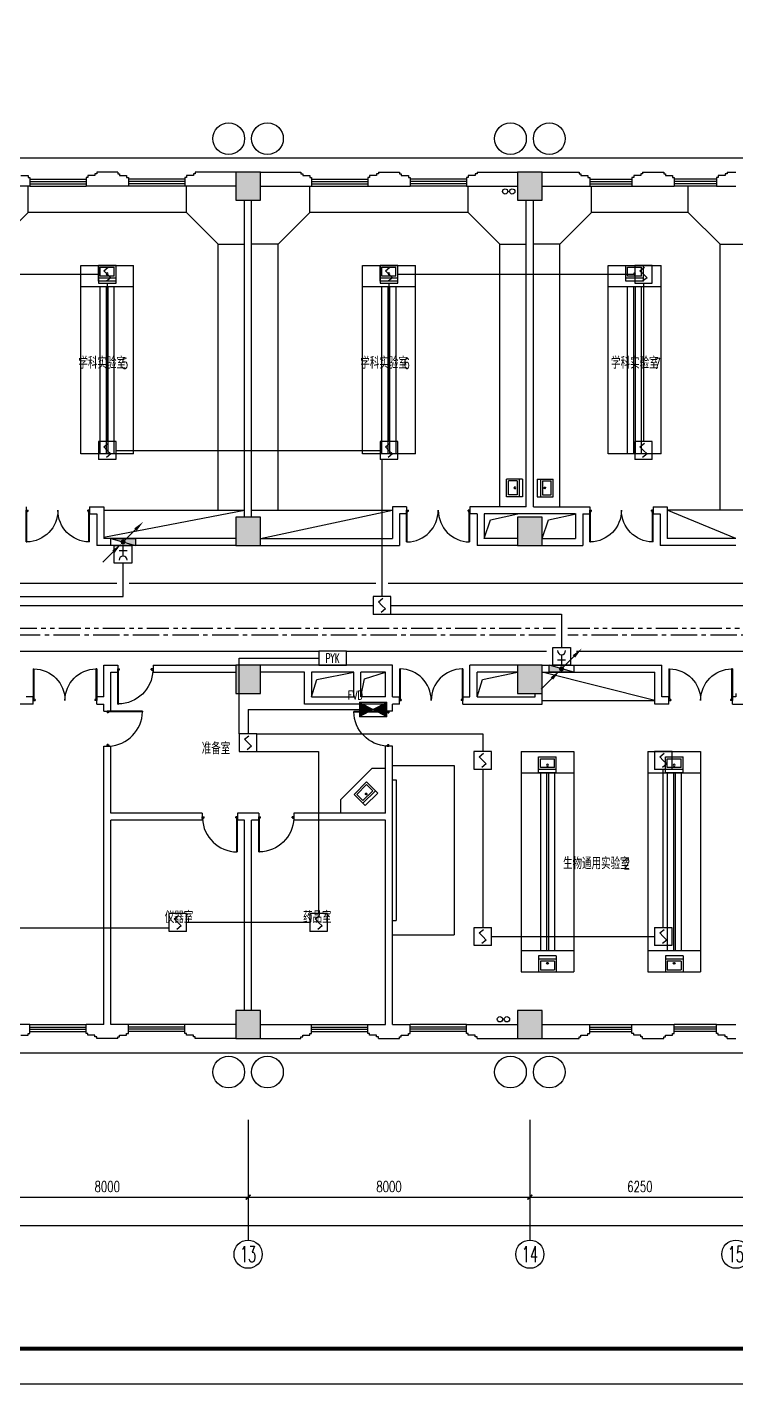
# Model space of a CAD drawing. Extents: x 190999 to 918899, y -200814 to 215286.
# Drawn here: x 381437 to 401562, y 71786 to 110301 of the extents above; entities that cross this region are included whole.
import ezdxf
from ezdxf.enums import TextEntityAlignment as Align

# ---------------------------------------------------------------- set-up
doc = ezdxf.new("R2010")
doc.units = 0
doc.header["$LTSCALE"] = 1000
doc.header["$MEASUREMENT"] = 0
doc.linetypes.add('CENTER2', pattern=[1.125, 0.75, -0.125, 0.125, -0.125])
doc.linetypes.add('PHANTOM2', pattern=[1.25, 0.625, -0.125, 0.125, -0.125, 0.125, -0.125])
doc.layers.get('Defpoints').update_dxf_attribs({"color": 1})
for name, color, linetype in [('00-EQUIP', 3, 'Continuous'), ('00-LWIRE', 4, 'Continuous'), ('00-WIRE-4', 6, 'Continuous'), ('A-墙线', 2, 'Continuous'), ('A-外包装修', 250, 'Continuous'), ('A-外窗', 145, 'Continuous'), ('A-家具', 250, 'Continuous'), ('A-门', 167, 'Continuous'), ('AXIS', 3, 'Continuous'), ('AXIS_TEXT', 7, 'Continuous'), ('COLUMN', 2, 'Continuous'), ('EQUIP_消火栓', 1, 'Continuous'), ('PUB_HATCH', 250, 'Continuous'), ('图框', 189, 'Continuous'), ('房间名称', 7, 'Continuous'), ('暖通-风-说明', 3, 'Continuous'), ('洞口线', 165, 'Continuous'), ('雨水管', 151, 'Continuous')]:
    doc.layers.add(name, color=color, linetype=linetype)
doc.styles.add('_COMPLEX', font='COMPLEX.shx', dxfattribs={"width": 0.5})
doc.styles.add('_TCH_AXIS', font='COMPLEX', dxfattribs={"bigfont": 'GBCBIG'})
doc.styles.add('_TCH_DIM', font='SIMPLEX', dxfattribs={"bigfont": 'GBCBIG'})
doc.styles.add('COMPLEX', font='COMPLEX')
doc.styles.add('DIM_FONT', font='SIMPLEX', dxfattribs={"width": 0.7, "bigfont": 'GBCBIG'})
doc.styles.add('HZ-ZGBZ', font='romanc.shx', dxfattribs={"width": 0.65})
doc.styles.get("Standard").update_dxf_attribs({"font": 'simhei.ttf'})
doc.styles.add('XXK', font='romans.shx', dxfattribs={"width": 0.75, "bigfont": 'hzf.shx'})
doc.styles.add('zz-1', font='arial.ttf', dxfattribs={"width": 0.8})
doc.linetypes.add('4INE', pattern='A,1,-0.15,["4",XXK,S=0.3,R=0,X=-0.1,Y=-0.1],-0.25', length=1.4)
doc.linetypes.add('BIG-DLINE', pattern='A,1,-0.15,["D",XXK,S=0.2,R=0,X=-0.1,Y=-0.09],-0.2', length=1.35)
doc.dimstyles.new('DIMN', dxfattribs={"dimtxt": 300, "dimasz": 100, "dimexe": 250, "dimexo": 300, "dimgap": 150, "dimtad": 1, "dimdec": 0, "dimzin": 0, "dimdsep": 46, "dimtxsty": 'DIM_FONT', "dimblk": 'ARCHTICK', "dimcen": 0.09, "dimclrt": 7, "dimazin": 2, "dimtfac": 1, "dimtdec": 0, "dimtix": 1, "dimtmove": 2, "dimatfit": 3, "dimfxl": 0, "dimtolj": 1, "dimtzin": 0, "dimarcsym": 0})

# ---------------------------------------------------------------- blocks, each defined once
blk = doc.blocks.new('TJAD_TK_A0')
at = {"layer": '图框'}
blk.add_line((973, -441.7), (2162, -441.7), dxfattribs=at)
at = {"layer": '图框', "const_width": 1.2}
blk.add_lwpolyline([(2152, -431.7), (2152, 389.3), (998, 389.3), (998, -431.7)], close=True, dxfattribs=at)
blk = doc.blocks.new('m1000')
at = {"layer": 'A-墙线'}
for p, q in [((0, 0), (0, 200)), ((1000, 0), (1000, 200))]:
    blk.add_line(p, q, dxfattribs=at)
at = {"layer": 'A-门'}
for p, q in [((0, 1100), (0, 100)), ((0, 1100), (20, 1100)), ((20, 1100), (20, 150)), ((0, 150), (30, 150)), ((0, 100), (50, 100)), ((30, 150), (30, 130)), ((30, 130), (50, 130)), ((50, 130), (50, 100)), ((950, 130), (950, 100)), ((970, 130), (950, 130)), ((1000, 100), (950, 100)), ((970, 150), (970, 130)), ((1000, 150), (970, 150)), ((1000, 150), (1000, 100))]:
    blk.add_line(p, q, dxfattribs=at)
blk.add_arc((0, 100), 1000, 2.866, 88.854, dxfattribs=at)
blk = doc.blocks.new('m1800')
at = {"layer": 'A-墙线'}
for p, q in [((-900, -100), (-900, 100)), ((900, -100), (900, 100))]:
    blk.add_line(p, q, dxfattribs=at)
at = {"layer": 'A-门'}
for p, q in [((-900, 900), (-900, 0)), ((-900, 900), (-880, 900)), ((-880, 900), (-880, 50)), ((880, 900), (880, 50)), ((900, 900), (880, 900)), ((900, 900), (900, 0)), ((-900, 50), (-870, 50)), ((-900, 0), (-850, 0)), ((-870, 50), (-870, 30)), ((-870, 30), (-850, 30)), ((-850, 30), (-850, 0)), ((850, 30), (850, 0)), ((870, 30), (850, 30)), ((900, 0), (850, 0)), ((870, 50), (870, 30)), ((900, 50), (870, 50))]:
    blk.add_line(p, q, dxfattribs=at)
for centre, start, end in [((-900, 0), 0, 88.7267), ((900, 0), 91.2733, 180)]:
    blk.add_arc(centre, 900, start, end, dxfattribs=at)
blk = doc.blocks.new('$TwtSys$00000434')
for p, q in [((-0.5, 0.5), (-0.5, -0.5)), ((-0.5, -0.5), (0.5, 0.5)), ((0.5, 0.5), (-0.5, 0.5)), ((0.5, -0.5), (0.5, 0.5)), ((-0.5, -0.5), (0.5, -0.5))]:
    blk.add_line(p, q)
blk.add_solid([(0.5, -0.5), (0.5, 0.5), (-0.5, -0.5)])
blk = doc.blocks.new('_ArchTick')
at = {"const_width": 0.5}
blk.add_lwpolyline([(-0.7, -0.7), (0.7, 0.7)], dxfattribs=at)
blk = doc.blocks.new('*D71')
at = {"layer": 'AXIS', "color": 0, "lineweight": -2}
for p, q in [((379712, 78486), (379712, 76836)), ((387712, 78486), (387712, 76836)), ((379712, 77086), (387712, 77086))]:
    blk.add_line(p, q, dxfattribs=at)
at = {"layer": 'Defpoints', "color": 0}
for p in [(379712, 78786), (387712, 78786), (387712, 77086)]:
    blk.add_point(p, dxfattribs=at)
at = {"layer": 'AXIS', "color": 0, "lineweight": -2, "xscale": 100, "yscale": 100, "zscale": 100, "rotation": 180}
blk.add_blockref('_ArchTick', (379712, 77086), dxfattribs=at)
at = {"layer": 'AXIS', "color": 0, "lineweight": -2, "xscale": 100, "yscale": 100, "zscale": 100}
blk.add_blockref('_ArchTick', (387712, 77086), dxfattribs=at)
at = {"layer": 'AXIS', "color": 7, "insert": (383712, 77386), "char_height": 300, "attachment_point": 5, "style": 'DIM_FONT'}
blk.add_mtext('\\A1;8000', dxfattribs=at)
blk = doc.blocks.new('*D72')
at = {"layer": 'AXIS', "color": 0, "lineweight": -2}
for p, q in [((387712, 78486), (387712, 76836)), ((395712, 78486), (395712, 76836)), ((387712, 77086), (395712, 77086))]:
    blk.add_line(p, q, dxfattribs=at)
at = {"layer": 'Defpoints', "color": 0}
for p in [(387712, 78786), (395712, 78786), (395712, 77086)]:
    blk.add_point(p, dxfattribs=at)
at = {"layer": 'AXIS', "color": 0, "lineweight": -2, "xscale": 100, "yscale": 100, "zscale": 100, "rotation": 180}
blk.add_blockref('_ArchTick', (387712, 77086), dxfattribs=at)
at = {"layer": 'AXIS', "color": 0, "lineweight": -2, "xscale": 100, "yscale": 100, "zscale": 100}
blk.add_blockref('_ArchTick', (395712, 77086), dxfattribs=at)
at = {"layer": 'AXIS', "color": 7, "insert": (391712, 77386), "char_height": 300, "attachment_point": 5, "style": 'DIM_FONT'}
blk.add_mtext('\\A1;8000', dxfattribs=at)
blk = doc.blocks.new('*D73')
at = {"layer": 'AXIS', "color": 0, "lineweight": -2}
for p, q in [((395712, 78486), (395712, 76836)), ((401962, 78486), (401962, 76836)), ((395712, 77086), (401962, 77086))]:
    blk.add_line(p, q, dxfattribs=at)
at = {"layer": 'Defpoints', "color": 0}
for p in [(395712, 78786), (401962, 78786), (401962, 77086)]:
    blk.add_point(p, dxfattribs=at)
at = {"layer": 'AXIS', "color": 0, "lineweight": -2, "xscale": 100, "yscale": 100, "zscale": 100, "rotation": 180}
blk.add_blockref('_ArchTick', (395712, 77086), dxfattribs=at)
at = {"layer": 'AXIS', "color": 0, "lineweight": -2, "xscale": 100, "yscale": 100, "zscale": 100}
blk.add_blockref('_ArchTick', (401962, 77086), dxfattribs=at)
at = {"layer": 'AXIS', "color": 7, "insert": (398837, 77386), "char_height": 300, "attachment_point": 5, "style": 'DIM_FONT'}
blk.add_mtext('\\A1;6250', dxfattribs=at)
blk = doc.blocks.new('*D75')
at = {"layer": 'AXIS', "color": 0, "lineweight": -2}
for p, q in [((329412, 78486), (329412, 76036)), ((402712, 78486), (402712, 76036)), ((329412, 76286), (402712, 76286))]:
    blk.add_line(p, q, dxfattribs=at)
at = {"layer": 'Defpoints', "color": 0}
for p in [(329412, 78786), (402712, 78786), (402712, 76286)]:
    blk.add_point(p, dxfattribs=at)
at = {"layer": 'AXIS', "color": 0, "lineweight": -2, "xscale": 100, "yscale": 100, "zscale": 100, "rotation": 180}
blk.add_blockref('_ArchTick', (329412, 76286), dxfattribs=at)
at = {"layer": 'AXIS', "color": 0, "lineweight": -2, "xscale": 100, "yscale": 100, "zscale": 100}
blk.add_blockref('_ArchTick', (402712, 76286), dxfattribs=at)
at = {"layer": 'AXIS', "color": 7, "insert": (366062, 76586), "char_height": 300, "attachment_point": 5, "style": 'DIM_FONT'}
blk.add_mtext('\\A1;73300', dxfattribs=at)
blk = doc.blocks.new('_AXISO')
blk.add_circle((0, 0), 0.5)
at = {"layer": 'AXIS_TEXT', "style": 'COMPLEX', "width": 1.041667}
blk.add_attdef('A', text='', height=0.56, dxfattribs=at).set_placement((-0.25, -0.28), (0.25, -0.28), align=Align.FIT)
blk = doc.blocks.new('$plan$00001609')
at = {"linetype": 'Continuous'}
for p, q in [((0, -251), (0, 251)), ((0, 251), (450, 251)), ((93, -251), (93, 251)), ((146, -199), (146, 199)), ((146, 199), (397, 199)), ((397, 199), (397, -199)), ((450, 251), (450, -251)), ((0, -251), (450, -251)), ((146, -199), (397, -199))]:
    blk.add_line(p, q, dxfattribs=at)
blk.add_line((238, 2), (238, 0))
blk.add_arc((212, 0), 26, 4.716, 0, dxfattribs=at)
at = {"style": 'zz-1'}
for tag in ['YSIZE', 'XSIZE']:
    blk.add_attdef(tag, (0, 0), '', height=0.5, dxfattribs=at)
blk = doc.blocks.new('_LINKPT1')
at = {"color": 0}
blk.add_line((0, 0), (0, 0), dxfattribs=at)
blk = doc.blocks.new('3S1KCGW2')
for p, q in [((0.5, 0.5), (-0.5, 0.5)), ((-0.5, 0.5), (-0.5, -0.5)), ((-0.2, 0.2), (0.05, 0.4)), ((0, 0), (-0.2, 0.2)), ((0, 0), (0.2, -0.2)), ((0.5, -0.5), (0.5, 0.5)), ((-0.5, -0.5), (0.5, -0.5)), ((0.2, -0.2), (-0.05, -0.4))]:
    blk.add_line(p, q)
at = {"const_width": 0.04, "flags": 128}
blk.add_lwpolyline([(-0.5, -0.5), (-0.5, 0.5), (0.5, 0.5), (0.5, -0.5)], close=True, dxfattribs=at)
at = {"xscale": 0.002, "yscale": 0.002, "zscale": 0.002}
for p in [(-0.5, 0), (0, 0.5), (0.5, 0), (0, -0.5)]:
    blk.add_blockref('_LINKPT1', p, dxfattribs=at)
at = {"flags": 9}
blk.add_attdef('A', (0, 0), '', height=0.00002, dxfattribs=at)
blk = doc.blocks.new('J62IR8YJ')
for p, q in [((-0.5, 1), (0.5, 1)), ((-0.5, 0), (-0.5, 1)), ((0.5, 1), (0.5, 0)), ((0.5, 0), (-0.5, 0)), ((-0.231, 0.312), (0.231, 0.312)), ((0, 0.598), (0, 0.06))]:
    blk.add_line(p, q)
at = {"const_width": 0.04, "flags": 128}
blk.add_lwpolyline([(-0.5, 0), (-0.5, 1), (0.5, 1), (0.5, 0)], close=True, dxfattribs=at)
blk.add_arc((0, 0.829), 0.231, 180, 0)
at = {"xscale": 0.002, "yscale": 0.00200000000000955, "zscale": 0.002}
for p in [(0, 1), (-0.5, 0.5), (0, 0), (0.5, 0.5)]:
    blk.add_blockref('_LINKPT1', p, dxfattribs=at)
at = {"flags": 9}
blk.add_attdef('A', (0, 0), '', height=0.00002, dxfattribs=at)
blk = doc.blocks.new('6H2KALM6')
for p, q in [((-0.78, 0.4), (0.78, -0.4)), ((0.78, 0.4), (-0.78, -0.4)), ((0.78, 0.4), (-0.78, 0.4)), ((-0.78, 0.4), (-0.78, -0.4)), ((0.78, -0.4), (0.78, 0.4)), ((-0.78, -0.4), (0.78, -0.4))]:
    blk.add_line(p, q)
at = {"const_width": 0.04}
blk.add_lwpolyline([(-0.78, 0.4), (-0.78, -0.4), (0.78, -0.4), (0.78, 0.4)], close=True, dxfattribs=at)
for points in [[(-0.78, 0.4), (0, 0), (-0.78, -0.4)], [(0.78, 0.4), (0, 0), (0.78, -0.4)]]:
    blk.add_solid(points)
at = {"xscale": 0.002, "yscale": 0.002, "zscale": 0.002}
for p in [(-0.78, 0), (0, 0.4), (0.78, 0), (0, -0.4)]:
    blk.add_blockref('_LINKPT1', p, dxfattribs=at)
at = {"flags": 9}
blk.add_attdef('A', (0, 0), '', height=0.00002, dxfattribs=at)
blk = doc.blocks.new('6A2DRK5Q')
for p, q in [((0.78, 0.4), (-0.78, 0.4)), ((-0.78, 0.4), (-0.78, -0.4)), ((0.78, -0.4), (0.78, 0.4)), ((-0.78, -0.4), (0.78, -0.4))]:
    blk.add_line(p, q)
at = {"xscale": 0.002, "yscale": 0.002, "zscale": 0.002}
for p in [(-0.78, 0), (0, 0.4), (0.78, 0), (0, -0.4)]:
    blk.add_blockref('_LINKPT1', p, dxfattribs=at)
at = {"style": '_COMPLEX', "width": 0.6, "flags": 8}
blk.add_attdef('$TEXT$', text='', height=0.52, dxfattribs=at).set_placement((0, 0), align=Align.MIDDLE_CENTER)
at = {"flags": 9}
blk.add_attdef('A', (0, 0), '', height=0.00002, dxfattribs=at)
blk = doc.blocks.new('_WRLD1L')
for p, q in [((0.7, 0.7), (0, 0)), ((0.104, 0.104), (0.104, 0.104)), ((-0.104, -0.104), (-0.104, -0.104))]:
    blk.add_line(p, q)
at = {"const_width": 0.142}
blk.add_lwpolyline([(-0.071, 0, 1), (0.071, 0, 1)], format="xyb", close=True, dxfattribs=at)
blk.add_solid([(0.63, 0.77), (0.77, 0.63), (1.15, 1.15)])
at = {"width": 0.8, "flags": 9}
blk.add_attdef('A', (0, 0), '', height=0.00002, dxfattribs=at)
blk = doc.blocks.new('_WRLD10L')
for p, q in [((1.15, 1.15), (0.55, 0.55)), ((0.104, 0.104), (0.104, 0.104)), ((-0.104, -0.104), (-0.104, -0.104))]:
    blk.add_line(p, q)
at = {"const_width": 0.142}
blk.add_lwpolyline([(-0.071, 0, 1), (0.071, 0, 1)], format="xyb", close=True, dxfattribs=at)
blk.add_solid([(0.62, 0.48), (0.48, 0.62), (0.1, 0.1)])
at = {"width": 0.8, "flags": 9}
blk.add_attdef('A', (0, 0), '', height=0.00002, dxfattribs=at)

msp = doc.modelspace()

# ---------------------------------------------------------------- hatches: boundary and pattern name
at = {"layer": 'PUB_HATCH'}
for points in [[(388061.6, 105386.5), (388061.6, 106186.5), (387361.6, 106186.5), (387361.6, 105386.5)], [(396061.6, 105386.5), (396061.6, 106186.5), (395361.6, 106186.5), (395361.6, 105386.5)], [(388061.6, 95586.5), (388061.6, 96386.5), (387361.6, 96386.5), (387361.6, 95586.5)], [(396061.6, 95586.5), (396061.6, 96386.5), (395361.6, 96386.5), (395361.6, 95586.5)], [(388061.6, 91386.5), (388061.6, 92186.5), (387361.6, 92186.5), (387361.6, 91386.5)], [(396061.6, 91386.5), (396061.6, 92186.5), (395361.6, 92186.5), (395361.6, 91386.5)], [(388061.6, 81586.5), (388061.6, 82386.5), (387361.6, 82386.5), (387361.6, 81586.5)], [(396061.6, 81586.5), (396061.6, 82386.5), (395361.6, 82386.5), (395361.6, 81586.5)]]:
    msp.add_hatch(color=256, dxfattribs=at).paths.add_polyline_path(points)

# ---------------------------------------------------------------- linework, layer by layer
at = {"layer": '00-WIRE-4'}
for p, q in [((375961.6, 103286.5), (383461.6, 103286.5)), ((391961.6, 103286.5), (398688.2, 103286.5)), ((383711.6, 103036.5), (383711.6, 98536.5)), ((391711.6, 103036.5), (391711.6, 98536.5)), ((398938.2, 103036.5), (398938.2, 98536.5)), ((383961.6, 98286.5), (391461.6, 98286.5)), ((391511.6, 98036.5), (391511.6, 94136.5)), ((384161.9, 94136.5), (384161.9, 95086.5)), ((380228.3, 94136.5), (384161.9, 94136.5)), ((380228.3, 93886.5), (391261.6, 93886.5)), ((391761.6, 93886.5), (402711.6, 93886.5)), ((391761.6, 93636.5), (396611.6, 93636.5)), ((396611.6, 93636.5), (396611.6, 92686.5)), ((387461.6, 92386.5), (389721.6, 92386.5)), ((387461.6, 90236.5), (387461.6, 92386.5)), ((387711.6, 90930.6), (387711.6, 90236.5)), ((387711.6, 90930.6), (390871.6, 90930.6)), ((387961.6, 90236.5), (394374.1, 90236.5)), ((394374.1, 90236.5), (394374.1, 89736.5)), ((387961.6, 89736.5), (389711.6, 89736.5)), ((389711.6, 89736.5), (389711.6, 85136.5)), ((394374.1, 89236.5), (394374.1, 84736.5)), ((399499.1, 84736.5), (399499.1, 89236.5)), ((380911.6, 84736.5), (385461.6, 84736.5)), ((389461.6, 84886.5), (385961.6, 84886.5)), ((394624.1, 84486.5), (399249.1, 84486.5))]:
    msp.add_line(p, q, dxfattribs=at)
at = {"layer": '00-WIRE-4', "linetype": 'BIG-DLINE'}
for p, q in [((359436.3, 94515), (383986.9, 94515)), ((384336.9, 94515), (391336.6, 94515)), ((391686.6, 94515), (402711.6, 94515))]:
    msp.add_line(p, q, dxfattribs=at)
at = {"layer": '00-WIRE-4', "linetype": 'PHANTOM2'}
for p, q in [((376089.2, 93236.5), (396436.6, 93236.5)), ((396786.6, 93236.5), (402711.6, 93236.5))]:
    msp.add_line(p, q, dxfattribs=at)
at = {"layer": '00-WIRE-4', "linetype": 'CENTER2'}
for p, q in [((396436.6, 93036.5), (376164.2, 93036.5)), ((402711.6, 93036.5), (396786.6, 93036.5))]:
    msp.add_line(p, q, dxfattribs=at)
at = {"layer": '00-WIRE-4', "linetype": '4INE'}
for p, q in [((376339.2, 92586.5), (389721.6, 92586.5)), ((390501.6, 92586.5), (396186.6, 92586.5)), ((397036.6, 92586.5), (402711.6, 92586.5))]:
    msp.add_line(p, q, dxfattribs=at)
at = {"layer": 'A-墙线'}
for p, q in [((381261.6, 106086.5), (381461.6, 106086.5)), ((381461.6, 106086.5), (381461.6, 106036.5)), ((381461.6, 106036.5), (381511.6, 106036.5)), ((381511.6, 106036.5), (381511.6, 105786.5)), ((383161.6, 106036.5), (383111.6, 106036.5)), ((383111.6, 106036.5), (383111.6, 105786.5)), ((383161.6, 106086.5), (383161.6, 106036.5)), ((383361.6, 106086.5), (383161.6, 106086.5)), ((383361.6, 106136.5), (383361.6, 106086.5)), ((383411.6, 106136.5), (383361.6, 106136.5)), ((384011.6, 106186.5), (383411.6, 106186.5)), ((383411.6, 106186.5), (383411.6, 106136.5)), ((384011.6, 106186.5), (384011.6, 106136.5)), ((384011.6, 106136.5), (384061.6, 106136.5)), ((384061.6, 106136.5), (384061.6, 106086.5)), ((384061.6, 106086.5), (384261.6, 106086.5)), ((384261.6, 106086.5), (384261.6, 106036.5)), ((384261.6, 106036.5), (384311.6, 106036.5)), ((384311.6, 106036.5), (384311.6, 105786.5)), ((385961.6, 106036.5), (385911.6, 106036.5)), ((385911.6, 106036.5), (385911.6, 105786.5)), ((385961.6, 106086.5), (385961.6, 106036.5)), ((386161.6, 106086.5), (385961.6, 106086.5)), ((386161.6, 106136.5), (386161.6, 106086.5)), ((386211.6, 106136.5), (386161.6, 106136.5)), ((387361.6, 106186.5), (386211.6, 106186.5)), ((386211.6, 106186.5), (386211.6, 106136.5)), ((388061.6, 106186.5), (389211.6, 106186.5)), ((389211.6, 106186.5), (389211.6, 106136.5)), ((389211.6, 106136.5), (389261.6, 106136.5)), ((389261.6, 106136.5), (389261.6, 106086.5)), ((389261.6, 106086.5), (389461.6, 106086.5)), ((389461.6, 106086.5), (389461.6, 106036.5)), ((389461.6, 106036.5), (389511.6, 106036.5)), ((389511.6, 106036.5), (389511.6, 105786.5)), ((391161.6, 106036.5), (391111.6, 106036.5)), ((391111.6, 106036.5), (391111.6, 105786.5)), ((391161.6, 106086.5), (391161.6, 106036.5)), ((391361.6, 106086.5), (391161.6, 106086.5)), ((391361.6, 106136.5), (391361.6, 106086.5)), ((391411.6, 106136.5), (391361.6, 106136.5)), ((391411.6, 106186.5), (392011.6, 106186.5)), ((391411.6, 106186.5), (391411.6, 106136.5)), ((392011.6, 106186.5), (392011.6, 106136.5)), ((392011.6, 106136.5), (392061.6, 106136.5)), ((392061.6, 106136.5), (392061.6, 106086.5)), ((392061.6, 106086.5), (392261.6, 106086.5)), ((392261.6, 106086.5), (392261.6, 106036.5)), ((392261.6, 106036.5), (392311.6, 106036.5)), ((392311.6, 106036.5), (392311.6, 105786.5)), ((393961.6, 106036.5), (393911.6, 106036.5)), ((393911.6, 106036.5), (393911.6, 105786.5)), ((393961.6, 106086.5), (393961.6, 106036.5)), ((394161.6, 106086.5), (393961.6, 106086.5)), ((394161.6, 106136.5), (394161.6, 106086.5)), ((394211.6, 106136.5), (394161.6, 106136.5)), ((394211.6, 106186.5), (395361.6, 106186.5)), ((394211.6, 106186.5), (394211.6, 106136.5)), ((396061.6, 106186.5), (397111.6, 106186.5)), ((397111.6, 106186.5), (397111.6, 106136.5)), ((397111.6, 106136.5), (397161.6, 106136.5)), ((397161.6, 106136.5), (397161.6, 106086.5)), ((397161.6, 106086.5), (397361.6, 106086.5)), ((397361.6, 106086.5), (397361.6, 106036.5)), ((397361.6, 106036.5), (397411.6, 106036.5)), ((397411.6, 106036.5), (397411.6, 105786.5)), ((398661.6, 106036.5), (398611.6, 106036.5)), ((398611.6, 106036.5), (398611.6, 105786.5)), ((398661.6, 106086.5), (398661.6, 106036.5)), ((398861.6, 106086.5), (398661.6, 106086.5)), ((398861.6, 106136.5), (398861.6, 106086.5)), ((398911.6, 106136.5), (398861.6, 106136.5)), ((398911.6, 106186.5), (399511.6, 106186.5)), ((398911.6, 106186.5), (398911.6, 106136.5)), ((399511.6, 106186.5), (399511.6, 106136.5)), ((399511.6, 106136.5), (399561.6, 106136.5)), ((399561.6, 106136.5), (399561.6, 106086.5)), ((399561.6, 106086.5), (399761.6, 106086.5)), ((399761.6, 106086.5), (399761.6, 106036.5)), ((399761.6, 106036.5), (399811.6, 106036.5)), ((399811.6, 106036.5), (399811.6, 105786.5)), ((401061.6, 106036.5), (401011.6, 106036.5)), ((401011.6, 106036.5), (401011.6, 105786.5)), ((401061.6, 106086.5), (401061.6, 106036.5)), ((401261.6, 106086.5), (401061.6, 106086.5)), ((401261.6, 106136.5), (401261.6, 106086.5)), ((401311.6, 106136.5), (401261.6, 106136.5)), ((401311.6, 106186.5), (401561.6, 106186.5)), ((401311.6, 106186.5), (401311.6, 106136.5)), ((381511.6, 105786.5), (380061.6, 105786.5)), ((384311.6, 105786.5), (383111.6, 105786.5)), ((387361.6, 105786.5), (385911.6, 105786.5)), ((388061.6, 105786.5), (389511.6, 105786.5)), ((391111.6, 105786.5), (392311.6, 105786.5)), ((393911.6, 105786.5), (395361.6, 105786.5)), ((396061.6, 105786.5), (397411.6, 105786.5)), ((398611.6, 105786.5), (399811.6, 105786.5)), ((401011.6, 105786.5), (401561.6, 105786.5)), ((387611.6, 96386.5), (387611.6, 105386.5)), ((387811.6, 96386.5), (387811.6, 105386.5)), ((395611.6, 96686.5), (395611.6, 105386.5)), ((395811.6, 96686.5), (395811.6, 105386.5)), ((383211.6, 96686.5), (383611.6, 96686.5)), ((383611.6, 96686.5), (383611.6, 95786.5)), ((392211.6, 96686.5), (391811.6, 96686.5)), ((391811.6, 96686.5), (391811.6, 95786.5)), ((395611.6, 96686.5), (394011.6, 96686.5)), ((395811.6, 96686.5), (397411.6, 96686.5)), ((399211.6, 96686.5), (399611.6, 96686.5)), ((399611.6, 96686.5), (399611.6, 95786.5)), ((383211.6, 96486.5), (383411.6, 96486.5)), ((383411.6, 96486.5), (383411.6, 95586.5)), ((392211.6, 96486.5), (392011.6, 96486.5)), ((392011.6, 96486.5), (392011.6, 95586.5)), ((394211.6, 96486.5), (394011.6, 96486.5)), ((394211.6, 96486.5), (394211.6, 95586.5)), ((397011.6, 96486.5), (394411.6, 96486.5)), ((394411.6, 96486.5), (394411.6, 95786.5)), ((397011.6, 96486.5), (397011.6, 95786.5)), ((397211.6, 96486.5), (397411.6, 96486.5)), ((397211.6, 96486.5), (397211.6, 95586.5)), ((399211.6, 96486.5), (399411.6, 96486.5)), ((399411.6, 96486.5), (399411.6, 95586.5)), ((387361.6, 95586.5), (383411.6, 95586.5)), ((387361.6, 95786.5), (383611.6, 95786.5)), ((388061.6, 95786.5), (391811.6, 95786.5)), ((388061.6, 95586.5), (392011.6, 95586.5)), ((395361.6, 95586.5), (394211.6, 95586.5)), ((395361.6, 95786.5), (394411.6, 95786.5)), ((396061.6, 95786.5), (397011.6, 95786.5)), ((396061.6, 95586.5), (397211.6, 95586.5)), ((401561.6, 95586.5), (399411.6, 95586.5)), ((401561.6, 95786.5), (399611.6, 95786.5)), ((383611.6, 91286.5), (383611.6, 92186.5)), ((383611.6, 92186.5), (384011.6, 92186.5)), ((385011.6, 92186.5), (387361.6, 92186.5)), ((391811.6, 92186.5), (388061.6, 92186.5)), ((391811.6, 91286.5), (391811.6, 92186.5)), ((394011.6, 91286.5), (394011.6, 92186.5)), ((395361.6, 92186.5), (394011.6, 92186.5)), ((396061.6, 92186.5), (399461.6, 92186.5)), ((399461.6, 91286.5), (399461.6, 92186.5)), ((383811.6, 90886.5), (383811.6, 91986.5)), ((383811.6, 91986.5), (384011.6, 91986.5)), ((385011.6, 91986.5), (387361.6, 91986.5)), ((389311.6, 91986.5), (388061.6, 91986.5)), ((390711.6, 91986.5), (389511.6, 91986.5)), ((391611.6, 91986.5), (390911.6, 91986.5)), ((391611.6, 91286.5), (391611.6, 91986.5)), ((394211.6, 91286.5), (394211.6, 91986.5)), ((395361.6, 91986.5), (394211.6, 91986.5)), ((396061.6, 91986.5), (399261.6, 91986.5)), ((399261.6, 91086.5), (399261.6, 91986.5)), ((381611.6, 91286.5), (381411.6, 91286.5)), ((383611.6, 91286.5), (383411.6, 91286.5)), ((391811.6, 91286.5), (392011.6, 91286.5)), ((393811.6, 91286.5), (394011.6, 91286.5)), ((394211.6, 91286.5), (395861.6, 91286.5)), ((395861.6, 91286.5), (395861.6, 91386.5)), ((396061.6, 91086.5), (396061.6, 91386.5)), ((399661.6, 91286.5), (399461.6, 91286.5)), ((401561.6, 91286.5), (401461.6, 91286.5)), ((401561.6, 91386.5), (401561.6, 91286.5)), ((381611.6, 91086.5), (379361.6, 91086.5)), ((383411.6, 91086.5), (383611.6, 91086.5)), ((383611.6, 90886.5), (383611.6, 91086.5)), ((391611.6, 90886.5), (391611.6, 91086.5)), ((391811.6, 90886.5), (391811.6, 91086.5)), ((392011.6, 91086.5), (391811.6, 91086.5)), ((393811.6, 91086.5), (396061.6, 91086.5)), ((399661.6, 91086.5), (399261.6, 91086.5)), ((401461.6, 91086.5), (401861.6, 91086.5)), ((383611.6, 81986.5), (383611.6, 89886.5)), ((383811.6, 87986.5), (383811.6, 89886.5)), ((391611.6, 87986.5), (391611.6, 89886.5)), ((391811.6, 81986.5), (391811.6, 89886.5)), ((386411.6, 87986.5), (383811.6, 87986.5)), ((388011.6, 87986.5), (387411.6, 87986.5)), ((391611.6, 87986.5), (389011.6, 87986.5)), ((383811.6, 81986.5), (383811.6, 87786.5)), ((386411.6, 87786.5), (383811.6, 87786.5)), ((387611.6, 87786.5), (387411.6, 87786.5)), ((387611.6, 82386.5), (387611.6, 87786.5)), ((388011.6, 87786.5), (387811.6, 87786.5)), ((387811.6, 82386.5), (387811.6, 87786.5)), ((391611.6, 87786.5), (389011.6, 87786.5)), ((391611.6, 81986.5), (391611.6, 87786.5)), ((381511.6, 81986.5), (380061.6, 81986.5)), ((381261.6, 81686.5), (381461.6, 81686.5)), ((381461.6, 81736.5), (381511.6, 81736.5)), ((381461.6, 81686.5), (381461.6, 81736.5)), ((381511.6, 81736.5), (381511.6, 81986.5)), ((383611.6, 81986.5), (383111.6, 81986.5)), ((383111.6, 81736.5), (383111.6, 81986.5)), ((383161.6, 81736.5), (383111.6, 81736.5)), ((383161.6, 81686.5), (383161.6, 81736.5)), ((383361.6, 81686.5), (383161.6, 81686.5)), ((383361.6, 81636.5), (383361.6, 81686.5)), ((384311.6, 81986.5), (383811.6, 81986.5)), ((384061.6, 81636.5), (384061.6, 81686.5)), ((384061.6, 81686.5), (384261.6, 81686.5)), ((384261.6, 81736.5), (384311.6, 81736.5)), ((384261.6, 81686.5), (384261.6, 81736.5)), ((384311.6, 81736.5), (384311.6, 81986.5)), ((387361.6, 81986.5), (385911.6, 81986.5)), ((385911.6, 81736.5), (385911.6, 81986.5)), ((385961.6, 81736.5), (385911.6, 81736.5)), ((385961.6, 81686.5), (385961.6, 81736.5)), ((386161.6, 81686.5), (385961.6, 81686.5)), ((386161.6, 81636.5), (386161.6, 81686.5)), ((388061.6, 81986.5), (389511.6, 81986.5)), ((389261.6, 81636.5), (389261.6, 81686.5)), ((389261.6, 81686.5), (389461.6, 81686.5)), ((389461.6, 81736.5), (389511.6, 81736.5)), ((389461.6, 81686.5), (389461.6, 81736.5)), ((389511.6, 81736.5), (389511.6, 81986.5)), ((391111.6, 81986.5), (391611.6, 81986.5)), ((391111.6, 81736.5), (391111.6, 81986.5)), ((391161.6, 81736.5), (391111.6, 81736.5)), ((391161.6, 81686.5), (391161.6, 81736.5)), ((391361.6, 81686.5), (391161.6, 81686.5)), ((391361.6, 81636.5), (391361.6, 81686.5)), ((391811.6, 81986.5), (392311.6, 81986.5)), ((392061.6, 81636.5), (392061.6, 81686.5)), ((392061.6, 81686.5), (392261.6, 81686.5)), ((392261.6, 81736.5), (392311.6, 81736.5)), ((392261.6, 81686.5), (392261.6, 81736.5)), ((392311.6, 81736.5), (392311.6, 81986.5)), ((393911.6, 81986.5), (395361.6, 81986.5)), ((393911.6, 81736.5), (393911.6, 81986.5)), ((393961.6, 81736.5), (393911.6, 81736.5)), ((393961.6, 81686.5), (393961.6, 81736.5)), ((394161.6, 81686.5), (393961.6, 81686.5)), ((394161.6, 81636.5), (394161.6, 81686.5)), ((396061.6, 81986.5), (397411.6, 81986.5)), ((397161.6, 81636.5), (397161.6, 81686.5)), ((397161.6, 81686.5), (397361.6, 81686.5)), ((397361.6, 81736.5), (397411.6, 81736.5)), ((397361.6, 81686.5), (397361.6, 81736.5)), ((397411.6, 81736.5), (397411.6, 81986.5)), ((398611.6, 81986.5), (399811.6, 81986.5)), ((398611.6, 81736.5), (398611.6, 81986.5)), ((398661.6, 81736.5), (398611.6, 81736.5)), ((398661.6, 81686.5), (398661.6, 81736.5)), ((398861.6, 81686.5), (398661.6, 81686.5)), ((398861.6, 81636.5), (398861.6, 81686.5)), ((399561.6, 81636.5), (399561.6, 81686.5)), ((399561.6, 81686.5), (399761.6, 81686.5)), ((399761.6, 81736.5), (399811.6, 81736.5)), ((399761.6, 81686.5), (399761.6, 81736.5)), ((399811.6, 81736.5), (399811.6, 81986.5)), ((401011.6, 81986.5), (401561.6, 81986.5)), ((401011.6, 81736.5), (401011.6, 81986.5)), ((401061.6, 81736.5), (401011.6, 81736.5)), ((401061.6, 81686.5), (401061.6, 81736.5)), ((401261.6, 81686.5), (401061.6, 81686.5)), ((401261.6, 81636.5), (401261.6, 81686.5)), ((383411.6, 81636.5), (383361.6, 81636.5)), ((383411.6, 81586.5), (383411.6, 81636.5)), ((384011.6, 81586.5), (383411.6, 81586.5)), ((384011.6, 81586.5), (384011.6, 81636.5)), ((384011.6, 81636.5), (384061.6, 81636.5)), ((386211.6, 81636.5), (386161.6, 81636.5)), ((386211.6, 81586.5), (386211.6, 81636.5)), ((387361.6, 81586.5), (386211.6, 81586.5)), ((388061.6, 81586.5), (389211.6, 81586.5)), ((389211.6, 81586.5), (389211.6, 81636.5)), ((389211.6, 81636.5), (389261.6, 81636.5)), ((391411.6, 81636.5), (391361.6, 81636.5)), ((391411.6, 81586.5), (391411.6, 81636.5)), ((391411.6, 81586.5), (392011.6, 81586.5)), ((392011.6, 81586.5), (392011.6, 81636.5)), ((392011.6, 81636.5), (392061.6, 81636.5)), ((394211.6, 81636.5), (394161.6, 81636.5)), ((394211.6, 81586.5), (394211.6, 81636.5)), ((394211.6, 81586.5), (395361.6, 81586.5)), ((396061.6, 81586.5), (397111.6, 81586.5)), ((397111.6, 81586.5), (397111.6, 81636.5)), ((397111.6, 81636.5), (397161.6, 81636.5)), ((398911.6, 81636.5), (398861.6, 81636.5)), ((398911.6, 81586.5), (398911.6, 81636.5)), ((398911.6, 81586.5), (399511.6, 81586.5)), ((399511.6, 81586.5), (399511.6, 81636.5)), ((399511.6, 81636.5), (399561.6, 81636.5)), ((401311.6, 81636.5), (401261.6, 81636.5)), ((401311.6, 81586.5), (401311.6, 81636.5)), ((401311.6, 81586.5), (401561.6, 81586.5))]:
    msp.add_line(p, q, dxfattribs=at)
for points in [[(391611.6, 91086.5), (389311.6, 91086.5), (389311.6, 91986.5)], [(389511.6, 91986.5), (389511.6, 91286.5), (390711.6, 91286.5), (390711.6, 91986.5)], [(391611.6, 91286.5), (390911.6, 91286.5), (390911.6, 91986.5)]]:
    msp.add_lwpolyline(points, dxfattribs=at)
at = {"layer": 'A-外包装修'}
for p, q in [((339011.6, 106586.5), (402661.6, 106586.5)), ((339011.6, 81186.5), (403711.6, 81186.5))]:
    msp.add_line(p, q, dxfattribs=at)
for centre in [(387161.6, 107136.5), (388261.6, 107136.5), (395161.6, 107136.5), (396261.6, 107136.5), (387161.6, 80636.5), (388261.6, 80636.5), (395161.6, 80636.5), (396261.6, 80636.5)]:
    msp.add_circle(centre, 450, dxfattribs=at)
at = {"layer": 'A-外窗'}
for p, q in [((381511.6, 105986.5), (383111.6, 105986.5)), ((381511.6, 105916.5), (383111.6, 105916.5)), ((385911.6, 105986.5), (384311.6, 105986.5)), ((385911.6, 105916.5), (384311.6, 105916.5)), ((389511.6, 105986.5), (391111.6, 105986.5)), ((389511.6, 105916.5), (391111.6, 105916.5)), ((393911.6, 105986.5), (392311.6, 105986.5)), ((393911.6, 105916.5), (392311.6, 105916.5)), ((397411.6, 105986.5), (398611.6, 105986.5)), ((397411.6, 105916.5), (398611.6, 105916.5)), ((401011.6, 105986.5), (399811.6, 105986.5)), ((401011.6, 105916.5), (399811.6, 105916.5)), ((381511.6, 105856.5), (383111.6, 105856.5)), ((381511.6, 105786.5), (383111.6, 105786.5)), ((385911.6, 105856.5), (384311.6, 105856.5)), ((385911.6, 105786.5), (384311.6, 105786.5)), ((389511.6, 105856.5), (391111.6, 105856.5)), ((389511.6, 105786.5), (391111.6, 105786.5)), ((393911.6, 105856.5), (392311.6, 105856.5)), ((393911.6, 105786.5), (392311.6, 105786.5)), ((397411.6, 105856.5), (398611.6, 105856.5)), ((397411.6, 105786.5), (398611.6, 105786.5)), ((401011.6, 105856.5), (399811.6, 105856.5)), ((401011.6, 105786.5), (399811.6, 105786.5)), ((381511.6, 81986.5), (383111.6, 81986.5)), ((381511.6, 81916.5), (383111.6, 81916.5)), ((381511.6, 81856.5), (383111.6, 81856.5)), ((381511.6, 81786.5), (383111.6, 81786.5)), ((385911.6, 81986.5), (384311.6, 81986.5)), ((385911.6, 81916.5), (384311.6, 81916.5)), ((385911.6, 81856.5), (384311.6, 81856.5)), ((385911.6, 81786.5), (384311.6, 81786.5)), ((389511.6, 81986.5), (391111.6, 81986.5)), ((389511.6, 81916.5), (391111.6, 81916.5)), ((389511.6, 81856.5), (391111.6, 81856.5)), ((389511.6, 81786.5), (391111.6, 81786.5)), ((393911.6, 81986.5), (392311.6, 81986.5)), ((393911.6, 81916.5), (392311.6, 81916.5)), ((393911.6, 81856.5), (392311.6, 81856.5)), ((393911.6, 81786.5), (392311.6, 81786.5)), ((397411.6, 81986.5), (398611.6, 81986.5)), ((397411.6, 81916.5), (398611.6, 81916.5)), ((397411.6, 81856.5), (398611.6, 81856.5)), ((397411.6, 81786.5), (398611.6, 81786.5)), ((401011.6, 81986.5), (399811.6, 81986.5)), ((401011.6, 81916.5), (399811.6, 81916.5)), ((401011.6, 81856.5), (399811.6, 81856.5)), ((401011.6, 81786.5), (399811.6, 81786.5))]:
    msp.add_line(p, q, dxfattribs=at)
at = {"layer": 'A-家具'}
for p, q in [((381461.6, 105036.5), (381461.6, 105786.5)), ((385961.6, 105036.5), (385961.6, 105786.5)), ((389461.6, 105036.5), (389461.6, 105786.5)), ((393961.6, 105036.5), (393961.6, 105786.5)), ((397461.6, 105036.5), (397461.6, 105786.5)), ((400211.6, 105036.5), (400211.6, 105786.5)), ((381461.6, 105036.5), (380561.6, 104136.5)), ((385961.6, 105036.5), (381461.6, 105036.5)), ((385961.6, 105036.5), (386861.6, 104136.5)), ((389461.6, 105036.5), (388561.6, 104136.5)), ((393961.6, 105036.5), (389461.6, 105036.5)), ((393961.6, 105036.5), (394861.6, 104136.5)), ((397461.6, 105036.5), (396561.6, 104136.5)), ((400211.6, 105036.5), (397461.6, 105036.5)), ((400211.6, 105036.5), (401111.6, 104136.5)), ((386861.6, 96586.5), (386861.6, 104136.5)), ((386861.6, 104136.5), (387611.6, 104136.5)), ((388561.6, 104136.5), (387811.6, 104136.5)), ((388561.6, 96586.5), (388561.6, 104136.5)), ((394861.6, 96686.5), (394861.6, 104136.5)), ((394861.6, 104136.5), (395611.6, 104136.5)), ((396561.6, 104136.5), (395811.6, 104136.5)), ((396561.6, 96686.5), (396561.6, 104136.5)), ((401111.6, 96586.5), (401111.6, 104136.5)), ((401111.6, 104136.5), (401861.6, 104136.5)), ((382961.6, 98186.5), (382961.6, 103536.5)), ((382961.6, 103536.5), (384461.6, 103536.5)), ((384461.6, 98186.5), (384461.6, 103536.5)), ((390961.6, 98186.5), (390961.6, 103536.5)), ((390961.6, 103536.5), (392461.6, 103536.5)), ((392461.6, 98186.5), (392461.6, 103536.5)), ((397936.6, 98186.5), (397936.6, 103536.5)), ((397936.6, 103536.5), (399436.6, 103536.5)), ((399436.6, 98186.5), (399436.6, 103536.5)), ((382961.6, 102936.5), (384461.6, 102936.5)), ((383511.6, 98186.5), (383511.6, 102936.5)), ((383686.6, 98186.5), (383686.6, 102936.5)), ((383736.6, 98186.5), (383736.6, 102936.5)), ((383911.6, 98186.5), (383911.6, 102936.5)), ((390961.6, 102936.5), (392461.6, 102936.5)), ((391511.6, 98186.5), (391511.6, 102936.5)), ((391686.6, 98186.5), (391686.6, 102936.5)), ((391736.6, 98186.5), (391736.6, 102936.5)), ((391911.6, 98186.5), (391911.6, 102936.5)), ((397936.6, 102936.5), (399436.6, 102936.5)), ((398486.6, 98186.5), (398486.6, 102936.5)), ((398661.6, 98186.5), (398661.6, 102936.5)), ((398711.6, 98186.5), (398711.6, 102936.5)), ((398886.6, 98186.5), (398886.6, 102936.5)), ((384461.6, 98186.5), (382961.6, 98186.5)), ((392461.6, 98186.5), (390961.6, 98186.5)), ((399436.6, 98186.5), (397936.6, 98186.5)), ((383611.6, 96586.5), (387611.6, 96586.5)), ((383611.6, 95824.6), (387611.6, 96586.5)), ((387811.6, 96586.5), (391811.6, 96586.5)), ((388061.6, 95786.5), (391811.6, 96586.5)), ((401861.6, 96586.5), (399611.6, 96586.5)), ((401561.6, 95786.5), (399611.6, 96586.5)), ((399261.6, 91186.5), (396061.6, 91986.5)), ((396061.6, 91186.5), (399261.6, 91186.5)), ((395461.6, 89736.5), (395461.6, 83486.5)), ((395461.6, 89736.5), (396961.6, 89736.5)), ((396961.6, 89736.5), (396961.6, 83486.5)), ((399061.6, 89736.5), (399061.6, 83486.5)), ((399061.6, 89736.5), (400561.6, 89736.5)), ((400561.6, 89736.5), (400561.6, 83486.5)), ((390336.6, 88361.5), (391236.6, 89261.5)), ((391236.6, 89261.5), (391611.6, 89261.5)), ((391811.6, 89336.5), (393561.6, 89336.5)), ((393561.6, 89336.5), (393561.6, 84536.5)), ((395461.6, 89136.5), (396961.6, 89136.5)), ((396011.6, 89136.5), (396011.6, 84086.5)), ((396186.6, 89136.5), (396186.6, 84086.5)), ((396236.6, 89136.5), (396236.6, 84086.5)), ((396411.6, 89136.5), (396411.6, 84086.5)), ((399061.6, 89136.5), (400561.6, 89136.5)), ((399611.6, 89136.5), (399611.6, 84086.5)), ((399786.6, 89136.5), (399786.6, 84086.5)), ((399836.6, 89136.5), (399836.6, 84086.5)), ((400011.6, 89136.5), (400011.6, 84086.5)), ((391811.6, 88936.5), (391911.6, 88936.5)), ((391911.6, 88936.5), (391911.6, 84936.5)), ((390336.6, 88361.5), (390336.6, 87986.5)), ((391811.6, 84936.5), (391911.6, 84936.5)), ((391811.6, 84536.5), (393561.6, 84536.5)), ((395461.6, 84086.5), (396961.6, 84086.5)), ((399061.6, 84086.5), (400561.6, 84086.5)), ((395461.6, 83486.5), (396961.6, 83486.5)), ((399061.6, 83486.5), (400561.6, 83486.5))]:
    msp.add_line(p, q, dxfattribs=at)
at = {"layer": 'AXIS'}
for p, q in [((387711.6, 79286.5), (387711.6, 75867.4)), ((395711.6, 79286.5), (395711.6, 75867.4))]:
    msp.add_line(p, q, dxfattribs=at)
at = {"layer": 'COLUMN'}
for p, q in [((388061.6, 106186.5), (387361.6, 106186.5)), ((387361.6, 106186.5), (387361.6, 105386.5)), ((388061.6, 105386.5), (388061.6, 106186.5)), ((396061.6, 106186.5), (395361.6, 106186.5)), ((395361.6, 106186.5), (395361.6, 105386.5)), ((396061.6, 105386.5), (396061.6, 106186.5)), ((387361.6, 105386.5), (388061.6, 105386.5)), ((395361.6, 105386.5), (396061.6, 105386.5)), ((388061.6, 96386.5), (387361.6, 96386.5)), ((387361.6, 96386.5), (387361.6, 95586.5)), ((388061.6, 95586.5), (388061.6, 96386.5)), ((396061.6, 96386.5), (395361.6, 96386.5)), ((395361.6, 96386.5), (395361.6, 95586.5)), ((396061.6, 95586.5), (396061.6, 96386.5)), ((387361.6, 95586.5), (388061.6, 95586.5)), ((395361.6, 95586.5), (396061.6, 95586.5)), ((388061.6, 92186.5), (387361.6, 92186.5)), ((387361.6, 92186.5), (387361.6, 91386.5)), ((388061.6, 91386.5), (388061.6, 92186.5)), ((396061.6, 92186.5), (395361.6, 92186.5)), ((395361.6, 92186.5), (395361.6, 91386.5)), ((396061.6, 91386.5), (396061.6, 92186.5)), ((387361.6, 91386.5), (388061.6, 91386.5)), ((395361.6, 91386.5), (396061.6, 91386.5)), ((388061.6, 82386.5), (387361.6, 82386.5)), ((387361.6, 82386.5), (387361.6, 81586.5)), ((388061.6, 81586.5), (388061.6, 82386.5)), ((396061.6, 82386.5), (395361.6, 82386.5)), ((395361.6, 82386.5), (395361.6, 81586.5)), ((396061.6, 81586.5), (396061.6, 82386.5)), ((387361.6, 81586.5), (388061.6, 81586.5)), ((395361.6, 81586.5), (396061.6, 81586.5))]:
    msp.add_line(p, q, dxfattribs=at)
at = {"layer": '洞口线', "ltscale": 2}
for points in [[(394411.6, 95786.5), (394589.5, 96312.9), (395372.7, 96486.5)], [(396061.6, 95786.5), (396239.5, 96312.9), (397022.7, 96486.5)], [(389511.6, 91286.5), (389665.7, 91784.8), (390711.6, 91986.2)], [(390911.6, 91286.5), (391014.4, 91799.3), (391611.6, 91986.5)], [(394211.6, 91286.5), (394365.7, 91784.8), (395361.6, 91986.2)]]:
    msp.add_lwpolyline(points, dxfattribs=at)
at = {"layer": '雨水管'}
for centre in [(395011.6, 105636.5), (395211.6, 105636.5), (394861.6, 82136.5), (395061.6, 82136.5)]:
    msp.add_circle(centre, 75, dxfattribs=at)

# ---------------------------------------------------------------- block references
at = {"layer": '00-EQUIP', "xscale": 500, "yscale": 500, "zscale": 500}
for name, p in [('3S1KCGW2', (383711.6, 103286.5)), ('3S1KCGW2', (391711.6, 103286.5)), ('3S1KCGW2', (398938.2, 103286.5)), ('3S1KCGW2', (383711.6, 98286.5)), ('3S1KCGW2', (391711.6, 98286.5)), ('3S1KCGW2', (398938.2, 98286.5)), ('3S1KCGW2', (391511.6, 93886.5)), ('J62IR8YJ', (396611.6, 92186.5)), ('6H2KALM6', (391261.6, 90930.6)), ('6H2KALM6', (391261.6, 90930.6)), ('3S1KCGW2', (387711.6, 89986.5)), ('3S1KCGW2', (394374.1, 89486.5)), ('3S1KCGW2', (399499.1, 89486.5)), ('3S1KCGW2', (385711.6, 84886.5)), ('3S1KCGW2', (389711.6, 84886.5)), ('3S1KCGW2', (394374.1, 84486.5)), ('3S1KCGW2', (399499.1, 84486.5))]:
    msp.add_blockref(name, p, dxfattribs=at)
at = {"layer": '00-EQUIP', "xscale": 500, "yscale": 500, "zscale": 500, "rotation": 180}
msp.add_blockref('J62IR8YJ', (384161.9, 95586.5), dxfattribs=at)
at = {"layer": '00-EQUIP', "xscale": 500, "yscale": 500, "zscale": 500}
msp.add_blockref('6A2DRK5Q', (390111.6, 92386.5), dxfattribs=at).add_auto_attribs({'$TEXT$': 'PYK'})
at = {"layer": '00-LWIRE', "xscale": 500, "yscale": 500, "zscale": 500}
for p in [(384161.9, 95686.5), (396611.6, 92086.5)]:
    msp.add_blockref('_WRLD1L', p, dxfattribs=at)
at = {"layer": '00-LWIRE', "xscale": 500, "yscale": 500, "zscale": 500, "rotation": 180}
for p in [(384161.9, 95686.5), (396611.6, 92086.5)]:
    msp.add_blockref('_WRLD10L', p, dxfattribs=at)
at = {"layer": 'A-家具'}
for p, rotation in [((383711.6, 103086.5), 90.00000000000001), ((391711.6, 103086.5), 90.00000000000001), ((398686.6, 103086.5), 90.00000000000001), ((395501.4, 97220.2), 180), ((396211.6, 89136.5), 90), ((399811.6, 89136.5), 90)]:
    msp.add_blockref('$plan$00001609', p, dxfattribs=dict(at, rotation=rotation))
at = {"layer": 'A-家具', "yscale": -1}
for p, rotation in [((395921.9, 97220.2), 359.9999999999999), ((391217, 88381.2), 135), ((396211.6, 83936.5), 270), ((399811.6, 83936.5), 270)]:
    msp.add_blockref('$plan$00001609', p, dxfattribs=dict(at, rotation=rotation))
at = {"layer": 'A-门', "xscale": -1}
for name, p, rotation in [('m1800', (382311.6, 96586.5), 180), ('m1800', (398311.6, 96586.5), 180), ('m1000', (384011.6, 92186.5), 180), ('m1000', (391811.6, 90886.5), 90), ('m1000', (388011.6, 87986.5), 180)]:
    msp.add_blockref(name, p, dxfattribs=dict(at, rotation=rotation))
at = {"layer": 'A-门'}
for name, p, rotation in [('m1800', (393111.6, 96586.5), 180), ('m1000', (383611.6, 90886.5), 270), ('m1000', (387411.6, 87986.5), 180)]:
    msp.add_blockref(name, p, dxfattribs=dict(at, rotation=rotation))
at = {"layer": 'A-门', "xscale": -1}
for p in [(382511.6, 91186.5), (400561.6, 91186.5)]:
    msp.add_blockref('m1800', p, dxfattribs=at)
at = {"layer": 'A-门'}
msp.add_blockref('m1800', (392911.6, 91186.5), dxfattribs=at)
at = {"layer": 'AXIS'}
ref = msp.add_blockref('_AXISO', (387711.6, 75467.4), dxfattribs=dict(at, xscale=800, yscale=800, zscale=800))
ref.add_attrib('A', '13', dxfattribs={"layer": 'AXIS_TEXT', "height": 452.55, "style": '_TCH_AXIS', "width": 0.724138}).set_placement((387485.4, 75241.1), (387937.9, 75241.1), align=Align.FIT)
ref = msp.add_blockref('_AXISO', (395711.6, 75467.4), dxfattribs=dict(at, xscale=800, yscale=800, zscale=800))
ref.add_attrib('A', '14', dxfattribs={"layer": 'AXIS_TEXT', "height": 452.55, "style": '_TCH_AXIS', "width": 0.677419}).set_placement((395485.4, 75241.1), (395937.9, 75241.1), align=Align.FIT)
ref = msp.add_blockref('_AXISO', (401561.6, 75467.4), dxfattribs=dict(at, xscale=800, yscale=800, zscale=800))
ref.add_attrib('A', '15', dxfattribs={"layer": 'AXIS_TEXT', "height": 452.55, "style": '_TCH_AXIS', "width": 0.724138}).set_placement((401335.4, 75241.1), (401787.9, 75241.1), align=Align.FIT)
at = {"layer": 'EQUIP_消火栓', "xscale": -700, "yscale": 200, "zscale": 700, "rotation": 180}
msp.add_blockref('$TwtSys$00000434', (384161.9, 95686.5), dxfattribs=at)
at = {"layer": 'EQUIP_消火栓', "xscale": -700, "yscale": 200, "zscale": 700}
msp.add_blockref('$TwtSys$00000434', (396611.6, 92086.5), dxfattribs=at)
at = {"layer": '图框', "xscale": 100, "yscale": 100, "zscale": 100}
msp.add_blockref('TJAD_TK_A0', (212598.6, 115956.8), dxfattribs=at)

# ---------------------------------------------------------------- texts
at = {"layer": '房间名称', "style": '_TCH_DIM'}
for s, p in [('学科实验室', (382892.2, 100604.8)), ('学科实验室', (390897.2, 100604.8)), ('学科实验室', (398017.2, 100604.8)), ('准备室', (386395.1, 89659.7)), ('生物通用实验室', (396654.4, 86395.2)), ('仪器室', (385344.2, 84869.6)), ('药品室', (389268.7, 84869.6))]:
    msp.add_text(s, height=337.59, dxfattribs=at).set_placement(p)
at = {"layer": '房间名称', "style": '_TCH_DIM', "width": 0.705882}
for s, p in [('5', (384120.9, 100604.8)), ('6', (392125.9, 100604.8)), ('7', (399245.9, 100604.8)), ('2', (398374.6, 86395.2))]:
    msp.add_text(s, height=297.5, dxfattribs=at).set_placement(p)
at = {"layer": '暖通-风-说明', "style": 'HZ-ZGBZ', "width": 0.7}
msp.add_text('FVD', height=250, dxfattribs=at).set_placement((390545.1, 91214.4))

# ---------------------------------------------------------------- dimensions: what is measured, and where the dimension line sits
at = {"layer": 'AXIS'}
for p1, p2, distance, picture, middle in [((329411.6, 78786.5), (402711.6, 78786.5), -2500, '*D75', (366061.6, 76586.5)), ((379711.6, 78786.5), (387711.6, 78786.5), -1700, '*D71', (383711.6, 77386.5)), ((387711.6, 78786.5), (395711.6, 78786.5), -1700, '*D72', (391711.6, 77386.5)), ((395711.6, 78786.5), (401961.6, 78786.5), -1700, '*D73', (398836.6, 77386.5))]:
    dim = msp.add_aligned_dim(p1=p1, p2=p2, distance=distance, dimstyle='DIMN', dxfattribs=at)
    dim.commit()
    dim.dimension.update_dxf_attribs({"geometry": picture, "text_midpoint": middle})

doc.saveas('drawing.dxf')
